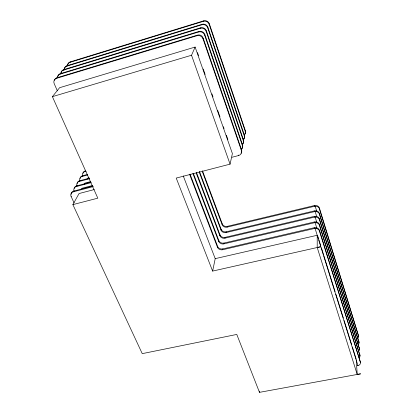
<?xml version="1.0" encoding="UTF-8"?>
<svg xmlns="http://www.w3.org/2000/svg" width="413" height="413" viewBox="0 0 413 413"><rect width="100%" height="100%" fill="white"/><g stroke="black" fill="none" stroke-linecap="round" stroke-linejoin="round"><path stroke-width="0.62" d="M317.21 247.511L317.21 235.271L215.214 258.646L212.628 271.088L320.648 246.742L317.21 247.511L357.219 374.452L360.611 373.832L259.478 392.35L236.783 334.437L142.242 353.642L72.869 204.621L79.069 193.537L94.288 189.552M357.441 365.428L357.467 365.789A3.944 3.067 -0.3 0 0 357.978 365.665A3.949 3.061 0.2 0 0 360.415 362.253L319.28 230.573A4.295 3.691 0.3 0 0 314.252 228.544L314.257 227.718L222.834 248.91A4.151 3.536 11.4 0 1 217.62 246.385L190.042 174.131M359.124 357.932A3.903 3.041 0.1 0 0 359.924 355.459L319.254 224.78A4.238 3.66 0.1 0 0 314.288 222.772L314.293 221.972L223.98 243.066A4.104 3.51 11.4 0 1 218.828 240.567L193.336 173.362M358.654 351.272A3.856 3.025 0 0 0 359.444 348.815L319.234 219.133A4.187 3.629 -0.1 0 0 314.329 217.15L314.334 216.366L225.1 237.367A4.053 3.485 11.3 0 1 220.01 234.889L196.428 172.345M358.293 344.664A3.815 3.005 -0.2 0 0 358.974 342.32L319.218 213.645A4.135 3.598 -0.3 0 0 314.365 211.662L314.37 210.893L226.195 231.801A4.006 3.454 11.3 0 1 221.167 229.349L199.433 171.374M357.844 338.299A3.774 2.984 -0.3 0 0 358.515 335.97L319.187 208.25A4.089 3.572 -0.5 0 0 314.401 206.304L314.407 205.555L227.258 226.365A3.96 3.428 11.3 0 1 222.292 223.934L202.478 170.791M259.478 392.35L259.596 391.116M189.598 174.322L217.444 247.217A4.161 3.541 11.4 0 0 222.669 249.746L222.834 248.91M192.892 173.506L218.658 241.383A4.109 3.516 11.4 0 0 223.82 243.882L223.98 243.066M196.211 173.062L219.845 235.684A4.063 3.485 11.3 0 0 224.946 238.162L225.1 237.367M199.226 172.082L221.007 230.124A4.016 3.454 11.9 0 0 226.04 232.576L226.195 231.801M202.184 171.214L222.137 224.693A3.965 3.433 11.3 0 0 227.109 227.124L227.258 226.365M241.404 150.533L241.548 149.816L203.258 38.332L203.031 38.874L241.404 150.533A4.455 4.063 11.8 0 1 238.528 155.562L231.956 157.276M241.146 149.723A4.398 4.027 11.8 0 0 242.395 145.531L242.534 144.834L204.848 34.558A4.744 4.543 41.7 0 0 198.911 31.445L60.422 73.628A4.646 4.042 40.7 0 0 57.887 76.534M243.52 141.277A4.342 3.991 11.8 0 0 243.365 140.657L243.5 139.981L206.397 30.887A4.682 4.491 43 0 0 200.542 27.81L63.803 69.606L63.328 70.169A4.589 4.006 41.1 0 0 60.763 73.772M243.081 140.022A4.285 3.949 11.7 0 0 244.46 136.522A4.285 3.949 11.8 0 0 244.305 135.908L244.434 135.247L207.899 27.32A4.62 4.44 44.5 0 0 202.127 24.279L67.092 65.688L66.632 66.235A4.533 3.97 41.5 0 0 64.113 70.158M244.284 135.118A4.233 3.913 11.7 0 0 245.374 131.892A4.233 3.913 11.8 0 0 245.224 131.282L245.353 130.637L209.365 23.846A4.558 4.388 45.9 0 0 203.671 20.841L70.303 61.867L69.854 62.404A4.476 3.929 42 0 0 67.334 65.935M238.528 155.562L238.631 155.066M217.444 247.217L217.62 246.385M218.658 241.383L218.828 240.567M219.845 235.684L220.01 234.889M221.007 230.124L221.167 229.349M222.137 224.693L222.292 223.934M212.628 271.088L176.217 178.075L230.062 164.147L232.39 153.569L195.117 47.061L59.601 87.706L52.389 96.657L97.809 198.173L72.869 204.621M242.395 145.531L204.626 35.084L204.848 34.558M243.365 140.657L206.18 31.398L206.397 30.887M244.305 135.908L207.693 27.816L207.899 27.32M245.224 131.282L209.159 24.331L209.365 23.846M230.062 164.147L191.534 55.249L195.117 47.061M57.366 90.829L54.242 83.777A4.713 4.089 40.2 0 1 56.457 78.356L196.996 35.714L197.233 35.177L56.953 77.763A4.708 4.084 40.3 0 0 54.464 80.334M57.35 77.845A4.651 4.047 40.7 0 1 59.942 74.206L198.679 31.966L198.911 31.445M63.328 70.169L200.315 28.321L200.542 27.81M66.632 66.235L201.905 24.775L202.127 24.279M69.854 62.404L203.454 21.321L203.671 20.841M81.459 189.268L82.022 188.266L92.512 185.499M84.283 184.224L84.902 183.119L90.39 181.663M87.107 179.175L87.711 178.101L88.95 177.771M74.087 202.881L71.108 196.469L71.268 196.185M77.267 185.742L77.112 186.01A4.182 3.531 28.3 0 1 79.198 181.472L79.611 180.755L89.425 178.142M71.108 196.469A4.285 3.588 27.8 0 1 73.225 191.849L73.653 191.1L92.569 186.124M74.128 191.131A4.233 3.557 28 0 1 76.245 186.599L76.668 185.865L90.937 182.087M79.916 180.744A4.13 3.5 28.5 0 1 82.079 176.47L82.476 175.768L87.329 174.472M82.812 176.005A4.084 3.474 28.7 0 1 84.887 171.586L85.279 170.905A4.073 3.469 28.8 0 0 82.956 173.3M56.457 78.356L56.953 77.763M59.942 74.206L60.422 73.628M52.389 96.657L191.534 55.249M84.887 171.586L86.126 171.25M82.079 176.47L87.546 175.004M79.198 181.472L89.642 178.69M76.245 186.599L91.159 182.649M73.225 191.849L93.39 186.547M314.401 206.304L227.114 227.124M226.04 232.576L314.365 211.662M224.946 238.162L314.329 217.15M223.82 243.887L314.288 222.772M222.669 249.746L314.252 228.544M183.248 175.912L215.214 258.646M197.486 52.585L198.545 55.621M203.222 68.992L205.137 74.459M211.936 93.906L213 96.941M217.672 110.312L220.01 116.998M223.412 126.719L224.047 128.541M226.386 135.227L227.873 139.48M314.257 227.718A4.285 3.686 0.3 0 1 319.517 230.335L360.415 362.253M315.098 222.643L316.864 228.312M317.592 235.642L318.542 238.688M318.924 239.907L320.638 245.389M321.397 247.821L323.493 254.522M323.869 255.74L324.442 257.567M324.628 258.166L335.082 291.619M335.852 294.082L343.348 318.067M344.117 320.529L351.608 344.514M352.377 346.977L356.223 359.279M315.073 228.415L357.978 365.665M314.293 221.972A4.233 3.655 0.1 0 1 319.492 224.558L359.924 355.459M315.129 217.021L316.843 222.55M314.37 210.893A4.13 3.598 -0.3 0 1 319.44 213.433L358.974 342.32M314.334 216.366A4.182 3.629 -0.1 0 1 319.466 218.926L359.444 348.815M315.181 206.175L316.699 211.11M315.155 211.533L316.678 216.453M314.407 205.555A4.078 3.567 -0.5 0 1 319.414 208.069L358.515 335.97M356.285 360.25L357.219 374.452M319.414 208.069L319.419 208.808M319.44 213.433L319.44 214.192M319.466 218.926L319.471 219.706M319.492 224.558L319.497 225.353M319.517 230.335L319.523 231.151M358.448 335.088A3.763 2.984 -0.3 0 1 358.252 336.729M67.794 65.094A4.466 3.923 42 0 1 70.303 61.867M245.353 130.637A4.223 3.908 11.7 0 1 244.594 134.277M203.454 21.321A4.569 4.398 45.7 0 1 209.159 24.331M201.905 24.775A4.631 4.445 44.2 0 1 207.693 27.816M200.315 28.321A4.693 4.502 42.8 0 1 206.18 31.398M198.679 31.966A4.755 4.553 41.5 0 1 204.626 35.084M196.996 35.714A4.822 4.605 40.2 0 1 203.031 38.874M64.567 68.894A4.522 3.96 41.6 0 1 67.092 65.688M61.248 72.843A4.584 4.001 41.2 0 1 63.803 69.606M197.249 35.219A4.837 4.553 -79.2 0 1 203.227 38.342M80.086 178.597A4.125 3.495 28.5 0 1 82.476 175.768M77.195 183.604A4.171 3.526 28.3 0 1 79.611 180.755M74.263 188.421A4.223 3.552 28.1 0 1 76.668 185.865M71.191 194.316A4.28 3.583 27.9 0 1 73.653 191.1M358.907 341.417A3.81 2.999 -0.2 0 1 358.711 343.074M359.377 347.891A3.851 3.02 -0.1 0 1 359.176 349.558M359.857 354.509A3.898 3.041 0.1 0 1 359.491 356.46M360.348 361.282A3.939 3.056 0.2 0 1 360.353 362.397M244.434 135.247A4.28 3.944 11.8 0 1 244.589 135.862M243.5 139.981A4.331 3.985 11.8 0 1 243.655 140.601L243.675 140.766A4.331 3.98 11.7 0 1 242.168 144.204M242.534 144.834A4.388 4.022 11.8 0 1 241.29 149.021M241.548 149.816A4.45 4.058 11.8 0 1 241.063 153.223M244.61 136.016A4.28 3.944 11.7 0 1 243.422 139.181M243.541 141.432A4.342 3.985 11.7 0 1 242.188 144.762"/></g></svg>
